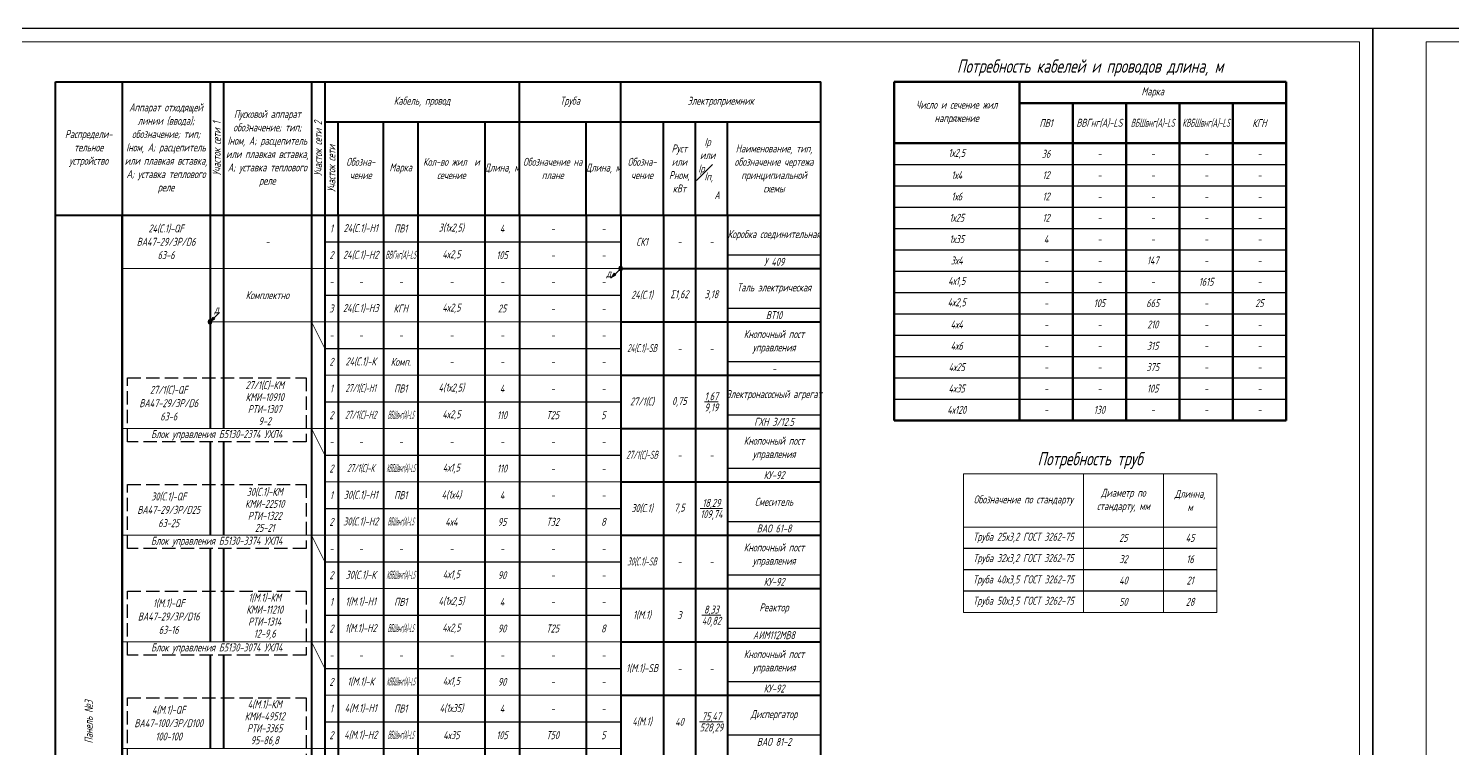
# Model space of a CAD drawing. Header units: millimetres. Extents: x -14296 to 10264, y -13087 to -5602.
# Drawn here: x -11635 to -11101, y -12763 to -12493 of the extents above; entities that cross this region are included whole.
import ezdxf

# ---------------------------------------------------------------- set-up
doc = ezdxf.new("R2010")
doc.units = ezdxf.units.MM
doc.linetypes.add('gost5', pattern=[7, 5, -2, 0])
for name, color, linetype, lineweight in [('КаБель контрольный (Вновь)', 142, 'gost5', 15), ('КаБель силовой (Вновь)', 1, 'Continuous', 15), ('Рамка толстая', 7, 'Continuous', 15), ('Рамка тонкая', 5, 'Continuous', 25), ('Схема распред. сети', 9, 'Continuous', 25), ('ТаБлица', 253, 'Continuous', 15), ('Текст', 7, 'Continuous', 20)]:
    doc.layers.add(name, color=color, linetype=linetype, lineweight=lineweight)
doc.styles.add('Simplex', font='simplex.shx', dxfattribs={"width": 0.7, "oblique": 15})

# ---------------------------------------------------------------- blocks, each defined once
blk = doc.blocks.new('A$C551E481E')
at = {"layer": 'Рамка толстая'}
for p, q in [((20, 589), (20, 5)), ((836, 589), (20, 589)), ((836, 5), (836, 589))]:
    blk.add_line(p, q, dxfattribs=at)
at = {"layer": 'Рамка тонкая'}
for p, q in [((0, 594), (0, 0)), ((841, 594), (0, 594)), ((841, 0), (841, 594))]:
    blk.add_line(p, q, dxfattribs=at)

msp = doc.modelspace()

# ---------------------------------------------------------------- hatches: boundary and pattern name
at = {"layer": 'КаБель силовой (Вновь)'}
for points in [[(-11416.25175, -12586.27618), (-11414.48399, -12585.21552), (-11415.19109, -12584.50842)], [(-11413.46622, -12582.74065, 1), (-11411.96622, -12582.74065, 1)], [(-11411.96622, -12582.74065, 1), (-11413.46622, -12582.74065, 1)], [(-11567.46622, -12602.74065, 1), (-11565.96622, -12602.74065, 1)], [(-11565.96622, -12602.74065, 1), (-11567.46622, -12602.74065, 1)], [(-11566.71622, -12602.74065), (-11564.94845, -12601.67999), (-11565.65556, -12600.97288)]]:
    msp.add_hatch(color=256, dxfattribs=at).paths.add_polyline_path(points)

# ---------------------------------------------------------------- linework, layer by layer
at = {"layer": 'КаБель контрольный (Вновь)', "linetype": 'ByBlock'}
for p, q in [((-11528.71622, -12602.74065), (-11523.71622, -12612.74065)), ((-11523.71622, -12612.74065), (-11523.71622, -12622.74065)), ((-11523.71622, -12622.74065), (-11412.71622, -12622.74065)), ((-11528.71622, -12642.74065), (-11523.71622, -12652.74065)), ((-11523.71622, -12652.74065), (-11523.71622, -12662.74065)), ((-11523.71622, -12662.74065), (-11412.71622, -12662.74065)), ((-11528.71622, -12682.74065), (-11523.71622, -12692.74065)), ((-11523.71622, -12692.74065), (-11523.71622, -12702.74065)), ((-11523.71622, -12702.74065), (-11412.71622, -12702.74065)), ((-11528.71622, -12722.74065), (-11523.71622, -12732.74065)), ((-11523.71622, -12732.74065), (-11523.71622, -12742.74065)), ((-11523.71622, -12742.74065), (-11412.71622, -12742.74065))]:
    msp.add_line(p, q, dxfattribs=at)
at = {"layer": 'КаБель силовой (Вновь)', "lineweight": 200}
msp.add_line((-11599.71622, -13052.74065), (-11599.71622, -12562.74065), dxfattribs=at)
at = {"layer": 'КаБель силовой (Вновь)'}
for p, q in [((-11412.71622, -12582.74065), (-11599.71622, -12582.74065)), ((-11415.19109, -12584.50842), (-11416.25175, -12586.27618)), ((-11416.25175, -12586.27618), (-11414.48399, -12585.21552)), ((-11416.25175, -12586.27618), (-11414.48399, -12585.21552)), ((-11415.19109, -12584.50842), (-11414.48399, -12585.21552)), ((-11412.71622, -12582.74065), (-11414.83754, -12584.86197)), ((-11565.65556, -12600.97288), (-11566.71622, -12602.74065)), ((-11566.71622, -12602.74065), (-11564.94845, -12601.67999)), ((-11565.65556, -12600.97288), (-11564.94845, -12601.67999)), ((-11563.18069, -12599.20512), (-11565.30201, -12601.32644)), ((-11412.71622, -12602.74065), (-11566.71622, -12602.74065)), ((-11412.71622, -12642.74065), (-11599.71622, -12642.74065)), ((-11412.71622, -12682.74065), (-11599.71622, -12682.74065)), ((-11412.71622, -12722.74065), (-11599.71622, -12722.74065)), ((-11412.71622, -12762.74065), (-11599.71622, -12762.74065))]:
    msp.add_line(p, q, dxfattribs=at)
for centre in [(-11412.71622, -12582.74065), (-11412.71622, -12582.74065), (-11566.71622, -12602.74065), (-11566.71622, -12602.74065)]:
    msp.add_circle(centre, 0.75, dxfattribs=at)
at = {"layer": 'Рамка тонкая'}
for p, q in [((-11310.21622, -12543.74065), (-11163.21622, -12543.74065)), ((-11310.21622, -12551.74065), (-11163.21622, -12551.74065)), ((-11310.21622, -12559.74065), (-11163.21622, -12559.74065)), ((-11310.21622, -12567.74065), (-11163.21622, -12567.74065)), ((-11523.71622, -12572.74065), (-11412.71622, -12572.74065)), ((-11337.71622, -12577.74065), (-11372.71622, -12577.74065)), ((-11310.21622, -12575.74065), (-11163.21622, -12575.74065)), ((-11310.21622, -12583.74065), (-11163.21622, -12583.74065)), ((-11523.71622, -12592.74065), (-11412.71622, -12592.74065)), ((-11310.21622, -12591.74065), (-11163.21622, -12591.74065)), ((-11337.71622, -12597.74065), (-11372.71622, -12597.74065)), ((-11310.21622, -12599.74065), (-11163.21622, -12599.74065)), ((-11523.71622, -12612.74065), (-11412.71622, -12612.74065)), ((-11310.21622, -12607.74065), (-11163.21622, -12607.74065)), ((-11337.71622, -12617.74065), (-11372.71622, -12617.74065)), ((-11310.21622, -12615.74065), (-11163.21622, -12615.74065)), ((-11310.21622, -12623.74065), (-11163.21622, -12623.74065)), ((-11523.71622, -12632.74065), (-11412.71622, -12632.74065)), ((-11310.21622, -12631.74065), (-11163.21622, -12631.74065)), ((-11337.71622, -12637.74065), (-11372.71622, -12637.74065)), ((-11523.71622, -12652.74065), (-11412.71622, -12652.74065)), ((-11337.71622, -12657.74065), (-11372.71622, -12657.74065)), ((-11523.71622, -12672.74065), (-11412.71622, -12672.74065)), ((-11337.71622, -12677.74065), (-11372.71622, -12677.74065)), ((-11189.21622, -12687.74065), (-11284.21622, -12687.74065)), ((-11523.71622, -12692.74065), (-11412.71622, -12692.74065)), ((-11337.71622, -12697.74065), (-11372.71622, -12697.74065)), ((-11189.21622, -12695.74065), (-11284.21622, -12695.74065)), ((-11189.21622, -12703.74065), (-11284.21622, -12703.74065)), ((-11523.71622, -12712.74065), (-11412.71622, -12712.74065)), ((-11337.71622, -12717.74065), (-11372.71622, -12717.74065)), ((-11523.71622, -12732.74065), (-11412.71622, -12732.74065)), ((-11337.71622, -12737.74065), (-11372.71622, -12737.74065)), ((-11523.71622, -12752.74065), (-11412.71622, -12752.74065)), ((-11337.71622, -12757.74065), (-11372.71622, -12757.74065))]:
    msp.add_line(p, q, dxfattribs=at)
at = {"layer": 'Рамка тонкая', "linetype": 'gost5'}
for points in [[(-11597.71622, -12623.74065), (-11530.71622, -12623.74065), (-11530.71622, -12647.74065), (-11597.71622, -12647.74065)], [(-11597.71622, -12663.74065), (-11530.71622, -12663.74065), (-11530.71622, -12687.74065), (-11597.71622, -12687.74065)], [(-11597.71622, -12703.74065), (-11530.71622, -12703.74065), (-11530.71622, -12727.74065), (-11597.71622, -12727.74065)], [(-11597.71622, -12743.74065), (-11530.71622, -12743.74065), (-11530.71622, -12767.74065), (-11597.71622, -12767.74065)]]:
    msp.add_lwpolyline(points, close=True, dxfattribs=at)
at = {"layer": 'Схема распред. сети', "lineweight": 40}
for p, q in [((-11624.71622, -13062.74065), (-11624.71622, -12512.74065)), ((-11624.71622, -12512.74065), (-11337.71622, -12512.74065)), ((-11599.71622, -12512.74065), (-11599.71622, -13062.74065)), ((-11566.71622, -12512.74065), (-11566.71622, -12562.74065)), ((-11561.71622, -12512.74065), (-11561.71622, -12562.74065)), ((-11528.71622, -12512.74065), (-11528.71622, -12562.74065)), ((-11523.71622, -12512.74065), (-11523.71622, -12562.74065)), ((-11450.71622, -12562.74065), (-11450.71622, -12512.74065)), ((-11412.71622, -12562.74065), (-11412.71622, -12512.74065)), ((-11337.71622, -13062.74065), (-11337.71622, -12512.74065)), ((-11523.71622, -12527.74065), (-11450.71622, -12527.74065)), ((-11518.71622, -12562.74065), (-11518.71622, -12527.74065)), ((-11501.71622, -12562.74065), (-11501.71622, -12527.74065)), ((-11488.71622, -13062.74065), (-11488.71622, -12527.74065)), ((-11463.71622, -12527.74065), (-11463.71622, -13062.74065)), ((-11450.71622, -12527.74065), (-11412.71622, -12527.74065)), ((-11425.71622, -12562.74065), (-11425.71622, -12527.74065)), ((-11412.71622, -12527.74065), (-11337.71622, -12527.74065)), ((-11396.71622, -12562.74065), (-11396.71622, -12527.74065)), ((-11384.71622, -12562.74065), (-11384.71622, -12527.74065)), ((-11372.71622, -12562.74065), (-11372.71622, -12527.74065)), ((-11624.71622, -12562.74065), (-11337.71622, -12562.74065)), ((-11566.71622, -12562.74065), (-11566.71622, -12642.74065)), ((-11561.71622, -12562.74065), (-11561.71622, -12642.74065)), ((-11528.71622, -12562.74065), (-11528.71622, -13062.74065)), ((-11523.71622, -12562.74065), (-11523.71622, -13062.74065)), ((-11518.71622, -12562.74065), (-11518.71622, -13062.74065)), ((-11501.71622, -12562.74065), (-11501.71622, -13062.74065)), ((-11450.71622, -12562.74065), (-11450.71622, -13062.74065)), ((-11425.71622, -12562.74065), (-11425.71622, -13062.74065)), ((-11412.71622, -12562.74065), (-11412.71622, -13062.74065)), ((-11396.71622, -12562.74065), (-11396.71622, -13062.74065)), ((-11384.71622, -12562.74065), (-11384.71622, -13062.74065)), ((-11372.71622, -12562.74065), (-11372.71622, -13062.74065)), ((-11412.71622, -12582.74065), (-11337.71622, -12582.74065)), ((-11412.71622, -12602.74065), (-11337.71622, -12602.74065)), ((-11412.71622, -12622.74065), (-11337.71622, -12622.74065)), ((-11412.71622, -12642.74065), (-11337.71622, -12642.74065)), ((-11566.71622, -12647.74065), (-11566.71622, -12682.74065)), ((-11561.71622, -12647.74065), (-11561.71622, -12682.74065)), ((-11412.71622, -12662.74065), (-11337.71622, -12662.74065)), ((-11566.71622, -12687.74065), (-11566.71622, -12722.74065)), ((-11561.71622, -12687.74065), (-11561.71622, -12722.74065)), ((-11412.71622, -12682.74065), (-11337.71622, -12682.74065)), ((-11412.71622, -12702.74065), (-11337.71622, -12702.74065)), ((-11412.71622, -12722.74065), (-11337.71622, -12722.74065)), ((-11566.71622, -12727.74065), (-11566.71622, -12762.74065)), ((-11561.71622, -12727.74065), (-11561.71622, -12762.74065)), ((-11412.71622, -12742.74065), (-11337.71622, -12742.74065))]:
    msp.add_line(p, q, dxfattribs=at)
at = {"layer": 'ТаБлица', "lineweight": 60}
for p, q in [((-11310.21622, -12512.74065), (-11310.21622, -12639.74065)), ((-11310.21622, -12512.74065), (-11163.21622, -12512.74065)), ((-11263.21622, -12512.74065), (-11263.21622, -12639.74065)), ((-11163.21622, -12512.74065), (-11163.21622, -12639.74065)), ((-11263.21622, -12520.74065), (-11163.21622, -12520.74065)), ((-11243.21622, -12520.74065), (-11243.21622, -12639.74065)), ((-11223.21622, -12520.74065), (-11223.21622, -12639.74065)), ((-11203.21622, -12520.74065), (-11203.21622, -12639.74065)), ((-11183.21622, -12520.74065), (-11183.21622, -12639.74065)), ((-11310.21622, -12535.74065), (-11163.21622, -12535.74065)), ((-11310.21622, -12639.74065), (-11163.21622, -12639.74065))]:
    msp.add_line(p, q, dxfattribs=at)
at = {"layer": 'ТаБлица'}
for p, q in [((-11284.21622, -12659.74065), (-11189.21622, -12659.74065)), ((-11284.21622, -12711.74065), (-11284.21622, -12659.74065)), ((-11239.21622, -12659.74065), (-11239.21622, -12711.74065)), ((-11209.21622, -12659.74065), (-11209.21622, -12711.74065)), ((-11189.21622, -12659.74065), (-11189.21622, -12711.74065)), ((-11189.21622, -12679.74065), (-11284.21622, -12679.74065)), ((-11189.21622, -12711.74065), (-11284.21622, -12711.74065))]:
    msp.add_line(p, q, dxfattribs=at)

# ---------------------------------------------------------------- block references
for p in [(-11971.71622, -13086.74065), (-11130.71622, -13086.74065)]:
    msp.add_blockref('A$C551E481E', p)

# ---------------------------------------------------------------- texts
at = {"layer": 'Текст', "lineweight": 35, "char_height": 5, "attachment_point": 5, "style": 'Simplex'}
for s, insert, width in [('{\\Q15;Потребность кабелей и проводов длина, м }', (-11236.71622, -12507.53024), 147), ('Потребность труб', (-11236.71622, -12654.74065), 95)]:
    msp.add_mtext(s, dxfattribs=dict(at, insert=insert, width=width))
at = {"layer": 'Текст', "char_height": 3, "attachment_point": 5, "style": 'Simplex'}
for s, insert, width in [('Марка', (-11213.21622, -12516.74065), 100), ('Аппарат отходящей линии (ввода); обозначение; тип; Iном, А; расцепитель или плавкая вставка, А; уставка теплового реле', (-11583.21622, -12537.74065), 33), ('Кабель, провод', (-11487.21622, -12520.24065), 73), ('Труба', (-11431.71622, -12520.24065), 38), ('Электроприемник', (-11375.21622, -12520.24065), 75), ('Число и сечение жил\\Pнапряжение', (-11286.71622, -12524.24065), 47), ('Пусковой аппарат обозначение; тип; Iном, А; расцепитель или плавкая вставка, А; уставка теплового реле', (-11545.21622, -12537.74065), 33), ('ПВ1', (-11253.21622, -12528.24065), 20), ('{\\W0.6;ВВГнг(А)-LS}', (-11233.21622, -12528.24065), 20), ('{\\W0.5;ВБШвнг(А)-LS}', (-11213.21622, -12528.24065), 20), ('{\\W0.5;КВБШвнг(А)-LS}', (-11193.21622, -12528.24065), 20), ('КГН', (-11173.21622, -12528.24065), 20), ('Распредели-\\Pтельное устройство', (-11612.21622, -12537.74065), 25), ('Pуст или Pном, кВт', (-11390.71622, -12545.24065), 12), ('\\A1;Iр   или   \\SIр#Iп, ;       А', (-11378.71622, -12545.24065), 12), ('Наименование, тип, обозначение чертежа принципиальной схемы', (-11355.21622, -12545.24065), 35), ('1х2,5', (-11286.71622, -12539.74065), 47), ('36', (-11253.21622, -12539.74065), 20), ('Обозна- чение', (-11510.21622, -12545.24065), 17), ('Марка', (-11495.21622, -12545.24065), 13), ('Кол-во жил  и сечение', (-11476.21622, -12545.24065), 25), ('Длина, м', (-11457.21622, -12545.24065), 13), ('Обозначение на плане', (-11438.21622, -12545.24065), 25), ('Длина, м', (-11419.21622, -12545.24065), 13), ('Обозна-\\Pчение', (-11404.71622, -12545.24065), 16), ('-', (-11233.21622, -12539.74065), 20), ('-', (-11213.21622, -12539.74065), 20), ('-', (-11193.21622, -12539.74065), 20), ('-', (-11173.21622, -12539.74065), 20), ('1х4', (-11286.71622, -12547.74065), 47), ('12', (-11253.21622, -12547.74065), 20), ('-', (-11233.21622, -12547.74065), 20), ('-', (-11213.21622, -12547.74065), 20), ('-', (-11193.21622, -12547.74065), 20), ('-', (-11173.21622, -12547.74065), 20), ('1х6', (-11286.71622, -12555.74065), 47), ('12', (-11253.21622, -12555.74065), 20), ('-', (-11233.21622, -12555.74065), 20), ('-', (-11213.21622, -12555.74065), 20), ('-', (-11193.21622, -12555.74065), 20), ('-', (-11173.21622, -12555.74065), 20), ('1х25', (-11286.71622, -12563.74065), 47), ('12', (-11253.21622, -12563.74065), 20), ('-', (-11233.21622, -12563.74065), 20), ('-', (-11213.21622, -12563.74065), 20), ('-', (-11193.21622, -12563.74065), 20), ('-', (-11173.21622, -12563.74065), 20), ('24(С.1)-QF\\PВА47-29/3Р/D6\\P63-6', (-11583.21622, -12572.74065), 33), ('1', (-11521.21622, -12567.74065), 5), ('{\\W0.6;24(С.1)-Н1}', (-11510.21622, -12567.74065), 17), ('{\\W0.7;ПВ1}', (-11495.21622, -12567.74065), 13), ('3(1х2,5)', (-11476.21622, -12567.74065), 25), ('4', (-11457.21622, -12567.74065), 13), ('-', (-11438.21622, -12567.74065), 25), ('-', (-11419.21622, -12567.74065), 13), ('Коробка соединительная', (-11355.21622, -12570.24065), 35), ('1х35', (-11286.71622, -12571.74065), 47), ('4', (-11253.21622, -12571.74065), 20), ('-', (-11545.21622, -12572.74065), 33), ('СК1', (-11404.71622, -12572.74065), 16), ('-', (-11390.71622, -12572.74065), 12), ('-', (-11378.71622, -12572.74065), 12), ('-', (-11233.21622, -12571.74065), 20), ('-', (-11213.21622, -12571.74065), 20), ('-', (-11193.21622, -12571.74065), 20), ('-', (-11173.21622, -12571.74065), 20), ('2', (-11521.21622, -12577.74065), 5), ('{\\W0.6;24(С.1)-Н2}', (-11510.21622, -12577.74065), 17), ('{\\W0.4;ВВГнг(А)-LS}', (-11495.21622, -12577.74065), 13), ('4х2,5', (-11476.21622, -12577.74065), 25), ('105', (-11457.21622, -12577.74065), 13), ('-', (-11438.21622, -12577.74065), 25), ('-', (-11419.21622, -12577.74065), 13), ('У 409', (-11355.21622, -12580.24065), 35), ('3х4', (-11286.71622, -12579.74065), 47), ('-', (-11253.21622, -12579.74065), 20), ('-', (-11233.21622, -12579.74065), 20), ('147', (-11213.21622, -12579.74065), 20), ('-', (-11193.21622, -12579.74065), 20), ('-', (-11173.21622, -12579.74065), 20), ('д', (-11417.1975, -12584.75449), 7.177382), ('4х1,5', (-11286.71622, -12587.74065), 47), ('1615', (-11193.21622, -12587.74065), 20), ('Комплектно', (-11545.21622, -12592.74065), 33), ('-', (-11521.21622, -12587.74065), 5), ('-', (-11510.21622, -12587.74065), 17), ('-', (-11495.21622, -12587.74065), 13), ('-', (-11476.21622, -12587.74065), 25), ('-', (-11457.21622, -12587.74065), 13), ('-', (-11438.21622, -12587.74065), 25), ('-', (-11419.21622, -12587.74065), 13), ('24(С.1)', (-11404.71622, -12592.74065), 16), ('{\\W0.7;Σ1,62}', (-11390.71622, -12592.74065), 12), ('3,18', (-11378.71622, -12592.74065), 12), ('{\\W0.7;Таль электрическая}', (-11355.21622, -12590.24065), 35), ('-', (-11253.21622, -12587.74065), 20), ('-', (-11233.21622, -12587.74065), 20), ('-', (-11213.21622, -12587.74065), 20), ('-', (-11173.21622, -12587.74065), 20), ('3', (-11521.21622, -12597.74065), 5), ('{\\W0.6;24(С.1)-Н3}', (-11510.21622, -12597.74065), 17), ('КГН', (-11495.21622, -12597.74065), 13), ('4х2,5', (-11476.21622, -12597.74065), 25), ('25', (-11457.21622, -12597.74065), 13), ('4х2,5', (-11286.71622, -12595.74065), 47), ('-', (-11253.21622, -12595.74065), 20), ('105', (-11233.21622, -12595.74065), 20), ('665', (-11213.21622, -12595.74065), 20), ('-', (-11193.21622, -12595.74065), 20), ('25', (-11173.21622, -12595.74065), 20), ('д', (-11564.24135, -12598.26578), 7.177382), ('-', (-11438.21622, -12597.74065), 25), ('-', (-11419.21622, -12597.74065), 13), ('ВТ10', (-11355.21622, -12600.24065), 35), ('4х4', (-11286.71622, -12603.74065), 47), ('210', (-11213.21622, -12603.74065), 20), ('Кнопочный пост управления', (-11355.21622, -12610.24065), 35), ('-', (-11253.21622, -12603.74065), 20), ('-', (-11233.21622, -12603.74065), 20), ('-', (-11193.21622, -12603.74065), 20), ('-', (-11173.21622, -12603.74065), 20), ('-', (-11521.21622, -12607.74065), 5), ('-', (-11510.21622, -12607.74065), 17), ('-', (-11495.21622, -12607.74065), 13), ('-', (-11476.21622, -12607.74065), 25), ('-', (-11457.21622, -12607.74065), 13), ('-', (-11438.21622, -12607.74065), 25), ('-', (-11419.21622, -12607.74065), 13), ('{\\W0.5;24(С.1)-SB}', (-11404.71622, -12612.74065), 16), ('-', (-11390.71622, -12612.74065), 12), ('-', (-11378.71622, -12612.74065), 12), ('4х6', (-11286.71622, -12611.74065), 47), ('-', (-11253.21622, -12611.74065), 20), ('-', (-11233.21622, -12611.74065), 20), ('315', (-11213.21622, -12611.74065), 20), ('-', (-11193.21622, -12611.74065), 20), ('-', (-11173.21622, -12611.74065), 20), ('2', (-11521.21622, -12617.74065), 5), ('{\\W0.6;24(С.1)-К}', (-11510.21622, -12617.74065), 17), ('{\\W0.7;Комп.}', (-11495.21622, -12617.74065), 13), ('-', (-11476.21622, -12617.74065), 25), ('-', (-11457.21622, -12617.74065), 13), ('-', (-11438.21622, -12617.74065), 25), ('-', (-11419.21622, -12617.74065), 13), ('4х25', (-11286.71622, -12619.74065), 47), ('375', (-11213.21622, -12619.74065), 20), ('-', (-11355.21622, -12620.24065), 35), ('-', (-11253.21622, -12619.74065), 20), ('-', (-11233.21622, -12619.74065), 20), ('-', (-11193.21622, -12619.74065), 20), ('-', (-11173.21622, -12619.74065), 20), ('27/1(С)-QF\\PВА47-29/3Р/D6\\P63-6', (-11582.21622, -12633.24065), 31), ('1', (-11521.21622, -12627.74065), 5), ('{\\W0.5;27/1(С)-Н1}', (-11510.21622, -12627.74065), 17), ('{\\W0.7;ПВ1}', (-11495.21622, -12627.74065), 13), ('4(1х2,5)', (-11476.21622, -12627.74065), 25), ('4', (-11457.21622, -12627.74065), 13), ('-', (-11438.21622, -12627.74065), 25), ('-', (-11419.21622, -12627.74065), 13), ('Электронасосный агрегат', (-11355.21622, -12630.24065), 35), ('4х35', (-11286.71622, -12627.74065), 47), ('-', (-11253.21622, -12627.74065), 20), ('-', (-11233.21622, -12627.74065), 20), ('105', (-11213.21622, -12627.74065), 20), ('-', (-11193.21622, -12627.74065), 20), ('-', (-11173.21622, -12627.74065), 20), ('27/1(С)', (-11404.71622, -12632.74065), 16), ('0,75', (-11390.71622, -12632.74065), 12), ('\\A1;{\\W0.7;\\S1,67/9,19;}', (-11378.71622, -12632.74065), 12), ('4х120', (-11286.71622, -12635.74065), 47), ('130', (-11233.21622, -12635.74065), 20), ('2', (-11521.21622, -12637.74065), 5), ('{\\W0.5;27/1(С)-Н2}', (-11510.21622, -12637.74065), 17), ('{\\W0.3;ВБШвнг(А)-LS}', (-11495.21622, -12637.74065), 13), ('4х2,5', (-11476.21622, -12637.74065), 25), ('110', (-11457.21622, -12637.74065), 13), ('Т25', (-11438.21622, -12637.74065), 25), ('5', (-11419.21622, -12637.74065), 13), ('ГХН 3/12.5', (-11355.21622, -12640.24065), 35), ('-', (-11253.21622, -12635.74065), 20), ('-', (-11213.21622, -12635.74065), 20), ('-', (-11193.21622, -12635.74065), 20), ('-', (-11173.21622, -12635.74065), 20), ('Блок управления Б5130-2374 УХЛ4', (-11564.21622, -12645.24065), 67), ('-', (-11521.21622, -12647.74065), 5), ('-', (-11510.21622, -12647.74065), 17), ('-', (-11495.21622, -12647.74065), 13), ('-', (-11476.21622, -12647.74065), 25), ('-', (-11457.21622, -12647.74065), 13), ('-', (-11438.21622, -12647.74065), 25), ('-', (-11419.21622, -12647.74065), 13), ('Кнопочный пост управления', (-11355.21622, -12650.24065), 35), ('{\\W0.5;27/1(С)-К}', (-11510.21622, -12657.74065), 17), ('{\\W0.3;КВБШвнг(А)-LS}', (-11495.21622, -12657.74065), 13), ('{\\W0.5;27/1(С)-SB}', (-11404.71622, -12652.74065), 16), ('-', (-11390.71622, -12652.74065), 12), ('-', (-11378.71622, -12652.74065), 12), ('2', (-11521.21622, -12657.74065), 5), ('4х1,5', (-11476.21622, -12657.74065), 25), ('110', (-11457.21622, -12657.74065), 13), ('-', (-11438.21622, -12657.74065), 25), ('-', (-11419.21622, -12657.74065), 13), ('КУ-92', (-11355.21622, -12660.24065), 35), ('30(С.1)-QF\\PВА47-29/3Р/D25\\P63-25', (-11582.21622, -12673.24065), 31), ('1', (-11521.21622, -12667.74065), 5), ('{\\W0.6;30(С.1)-Н1}', (-11510.21622, -12667.74065), 17), ('{\\W0.7;ПВ1}', (-11495.21622, -12667.74065), 13), ('4(1х4)', (-11476.21622, -12667.74065), 25), ('4', (-11457.21622, -12667.74065), 13), ('Диаметр по стандарту, мм', (-11224.21622, -12669.74065), 30), ('Длинна,\\Pм', (-11199.21622, -12669.74065), 20), ('-', (-11438.21622, -12667.74065), 25), ('-', (-11419.21622, -12667.74065), 13), ('{\\W0.7;30(С.1)}', (-11404.71622, -12672.74065), 16), ('7,5', (-11390.71622, -12672.74065), 12), ('\\A1;\\S18,29/109,74;', (-11378.71622, -12672.74065), 12), ('Смеситель', (-11355.21622, -12670.24065), 35), ('Обозначение по стандарту', (-11261.71622, -12669.74065), 45), ('2', (-11521.21622, -12677.74065), 5), ('{\\W0.6;30(С.1)-Н2}', (-11510.21622, -12677.74065), 17), ('{\\W0.3;ВБШвнг(А)-LS}', (-11495.21622, -12677.74065), 13), ('4х4', (-11476.21622, -12677.74065), 25), ('95', (-11457.21622, -12677.74065), 13), ('Т32', (-11438.21622, -12677.74065), 25), ('8', (-11419.21622, -12677.74065), 13), ('ВАО 61-8', (-11355.21622, -12680.24065), 35), ('{\\W0.6;Труба 25х3,2 ГОСТ 3262-75}', (-11261.71622, -12683.74065), 45), ('25', (-11224.21622, -12683.74065), 30), ('45', (-11199.21622, -12683.74065), 20), ('Блок управления Б5130-3374 УХЛ4', (-11564.21622, -12685.24065), 67), ('Кнопочный пост управления', (-11355.21622, -12690.24065), 35), ('-', (-11521.21622, -12687.74065), 5), ('-', (-11510.21622, -12687.74065), 17), ('-', (-11495.21622, -12687.74065), 13), ('-', (-11476.21622, -12687.74065), 25), ('-', (-11457.21622, -12687.74065), 13), ('-', (-11438.21622, -12687.74065), 25), ('-', (-11419.21622, -12687.74065), 13), ('{\\W0.5;30(С.1)-SB}', (-11404.71622, -12692.74065), 16), ('-', (-11390.71622, -12692.74065), 12), ('-', (-11378.71622, -12692.74065), 12), ('{\\W0.6;Труба 32х3,2 ГОСТ 3262-75}', (-11261.71622, -12691.74065), 45), ('32', (-11224.21622, -12691.74065), 30), ('16', (-11199.21622, -12691.74065), 20), ('2', (-11521.21622, -12697.74065), 5), ('{\\W0.6;30(С.1)-К}', (-11510.21622, -12697.74065), 17), ('{\\W0.3;КВБШвнг(А)-LS}', (-11495.21622, -12697.74065), 13), ('4х1,5', (-11476.21622, -12697.74065), 25), ('90', (-11457.21622, -12697.74065), 13), ('-', (-11438.21622, -12697.74065), 25), ('-', (-11419.21622, -12697.74065), 13), ('{\\W0.6;Труба 40х3,5 ГОСТ 3262-75}', (-11261.71622, -12699.74065), 45), ('40', (-11224.21622, -12699.74065), 30), ('21', (-11199.21622, -12699.74065), 20), ('КУ-92', (-11355.21622, -12700.24065), 35), ('1(М.1)-QF\\PВА47-29/3Р/D16\\P63-16', (-11582.21622, -12713.24065), 31), ('1', (-11521.21622, -12707.74065), 5), ('{\\W0.6;1(М.1)-Н1}', (-11510.21622, -12707.74065), 17), ('{\\W0.7;ПВ1}', (-11495.21622, -12707.74065), 13), ('4(1х2,5)', (-11476.21622, -12707.74065), 25), ('4', (-11457.21622, -12707.74065), 13), ('-', (-11438.21622, -12707.74065), 25), ('-', (-11419.21622, -12707.74065), 13), ('\\A1;\\S8,33/40,82;', (-11378.71622, -12712.74065), 12), ('Реактор', (-11355.21622, -12710.24065), 35), ('{\\W0.6;Труба 50х3,5 ГОСТ 3262-75}', (-11261.71622, -12707.74065), 45), ('50', (-11224.21622, -12707.74065), 30), ('28', (-11199.21622, -12707.74065), 20), ('1(М.1)', (-11404.71622, -12712.74065), 16), ('3', (-11390.71622, -12712.74065), 12), ('2', (-11521.21622, -12717.74065), 5), ('{\\W0.6;1(М.1)-Н2}', (-11510.21622, -12717.74065), 17), ('{\\W0.3;ВБШвнг(А)-LS}', (-11495.21622, -12717.74065), 13), ('4х2,5', (-11476.21622, -12717.74065), 25), ('90', (-11457.21622, -12717.74065), 13), ('Т25', (-11438.21622, -12717.74065), 25), ('8', (-11419.21622, -12717.74065), 13), ('АИМ112МВ8', (-11355.21622, -12720.24065), 35), ('Блок управления Б5130-3074 УХЛ4', (-11564.21622, -12725.24065), 67), ('-', (-11521.21622, -12727.74065), 5), ('-', (-11510.21622, -12727.74065), 17), ('-', (-11495.21622, -12727.74065), 13), ('-', (-11476.21622, -12727.74065), 25), ('-', (-11457.21622, -12727.74065), 13), ('-', (-11438.21622, -12727.74065), 25), ('-', (-11419.21622, -12727.74065), 13), ('Кнопочный пост управления', (-11355.21622, -12730.24065), 35), ('{\\W0.6;1(М.1)-К}', (-11510.21622, -12737.74065), 17), ('{\\W0.3;КВБШвнг(А)-LS}', (-11495.21622, -12737.74065), 13), ('4х1,5', (-11476.21622, -12737.74065), 25), ('{\\W0.6;1(М.1)-SB}', (-11404.71622, -12732.74065), 16), ('-', (-11390.71622, -12732.74065), 12), ('-', (-11378.71622, -12732.74065), 12), ('2', (-11521.21622, -12737.74065), 5), ('90', (-11457.21622, -12737.74065), 13), ('-', (-11438.21622, -12737.74065), 25), ('-', (-11419.21622, -12737.74065), 13), ('КУ-92', (-11355.21622, -12740.24065), 35), ('{\\W0.6;4(М.1)-QF\\PВА47-100/3Р/D100\\P100-100}', (-11582.21622, -12753.24065), 31), ('1', (-11521.21622, -12747.74065), 5), ('{\\W0.6;4(М.1)-Н1}', (-11510.21622, -12747.74065), 17), ('{\\W0.7;ПВ1}', (-11495.21622, -12747.74065), 13), ('4(1х35)', (-11476.21622, -12747.74065), 25), ('4', (-11457.21622, -12747.74065), 13), ('-', (-11438.21622, -12747.74065), 25), ('-', (-11419.21622, -12747.74065), 13), ('4(М.1)', (-11404.71622, -12752.74065), 16), ('40', (-11390.71622, -12752.74065), 12), ('\\A1;\\S75,47/528,29;', (-11378.71622, -12752.74065), 12), ('Диспергатор', (-11355.21622, -12750.24065), 35), ('2', (-11521.21622, -12757.74065), 5), ('{\\W0.6;4(М.1)-Н2}', (-11510.21622, -12757.74065), 17), ('{\\W0.3;ВБШвнг(А)-LS}', (-11495.21622, -12757.74065), 13), ('4х35', (-11476.21622, -12757.74065), 25), ('105', (-11457.21622, -12757.74065), 13), ('Т50', (-11438.21622, -12757.74065), 25), ('5', (-11419.21622, -12757.74065), 13), ('ВАО 81-2', (-11355.21622, -12760.24065), 35)]:
    msp.add_mtext(s, dxfattribs=dict(at, insert=insert, width=width))
at = {"layer": 'Текст', "char_height": 3, "attachment_point": 5, "rotation": 90, "style": 'Simplex'}
for s, insert, width in [('Участок сети 1', (-11564.21622, -12537.74065), 50), ('Участок сети 2', (-11526.21622, -12537.74065), 50), ('Участок сети', (-11521.21622, -12545.24065), 35), ('{\\W0.7;Панель \\fArial|b0|i0|c204|p34;№\\Fsimplex|c204;3}', (-11612.21622, -12752.74065), 380)]:
    msp.add_mtext(s, dxfattribs=dict(at, insert=insert, width=width))
at = {"layer": 'Текст', "char_height": 3, "width": 31, "attachment_point": 5, "line_spacing_factor": 0.9, "style": 'Simplex'}
for s, insert in [('27/1(С)-КМ\\PКМИ-10910\\PРТИ-1307\\P9-2', (-11546.21622, -12633.24065)), ('30(С.1)-КМ\\PКМИ-22510\\PРТИ-1322\\P25-21', (-11546.21622, -12673.24065)), ('1(М.1)-КМ\\PКМИ-11210\\PРТИ-1314\\P12-9,6', (-11546.21622, -12713.24065)), ('4(М.1)-КМ\\PКМИ-49512\\PРТИ-3365\\P95-86,8', (-11546.21622, -12753.24065))]:
    msp.add_mtext(s, dxfattribs=dict(at, insert=insert))

doc.saveas('drawing.dxf')
